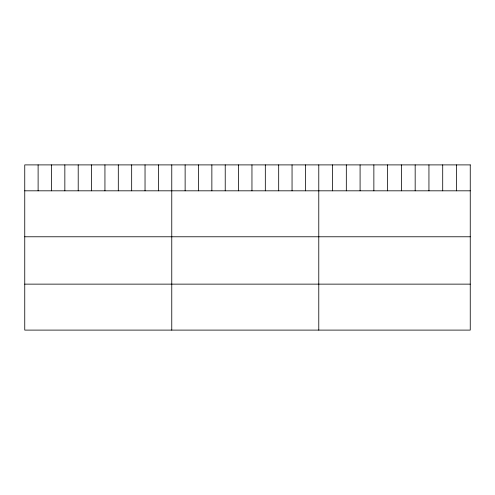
<?xml version="1.0" encoding="UTF-8"?>
<svg xmlns="http://www.w3.org/2000/svg" width="495" height="495" viewBox="0 0 495 495"><rect width="100%" height="100%" fill="white"/><g stroke="black" fill="none" stroke-linecap="round" stroke-linejoin="round"><path stroke-width="0.74" d="M24.75 190.816L470.25 190.816M24.75 236.777L470.25 236.777M24.75 284.136L470.25 284.136M456.483 164.897L456.483 190.816M442.709 164.897L442.709 190.816M428.942 164.897L428.942 190.816M415.169 164.897L415.169 190.816M401.402 164.897L401.402 190.816M387.628 164.897L387.628 190.816M373.861 164.897L373.861 190.816M360.088 164.897L360.088 190.816M346.321 164.897L346.321 190.816M332.547 164.897L332.547 190.816M318.78 164.897L318.78 330.103M305.415 164.897L305.415 190.816M292.05 164.897L292.05 190.816M278.685 164.897L278.685 190.816M265.32 164.897L265.32 190.816M251.955 164.897L251.955 190.816M238.59 164.897L238.59 190.816M225.225 164.897L225.225 190.816M211.86 164.897L211.86 190.816M198.495 164.897L198.495 190.816M185.13 164.897L185.13 190.816M171.765 164.897L171.765 330.103M158.4 164.897L158.4 190.816M145.035 164.897L145.035 190.816M131.67 164.897L131.67 190.816M118.305 164.897L118.305 190.816M104.94 164.897L104.94 190.816M91.575 164.897L91.575 190.816M78.21 164.897L78.21 190.816M64.845 164.897L64.845 190.816M51.48 164.897L51.48 190.816M38.115 164.897L38.115 190.816M470.25 164.897L24.75 164.897L24.75 330.103L470.25 330.103L470.25 164.897"/></g></svg>
